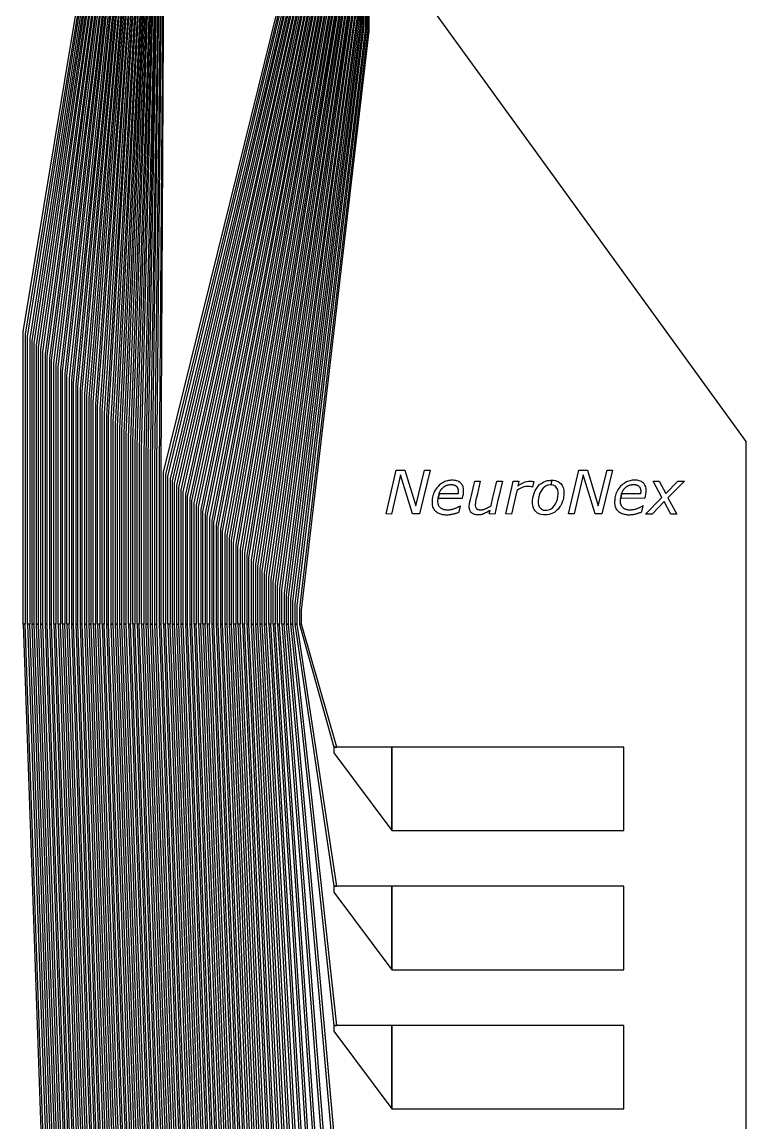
# Model space of a CAD drawing. Header units: inches. Extents: x 106592 to 209533, y 57057 to 74911.
# Drawn here: x 167321 to 167850, y 63454 to 64257 of the extents above; entities that cross this region are included whole.
import ezdxf

# ---------------------------------------------------------------- set-up
doc = ezdxf.new("R2010")
doc.units = ezdxf.units.IN
doc.header["$MEASUREMENT"] = 0
for name, color, linetype in [('metal', 221, 'Continuous'), ('nitride window', 40, 'Continuous'), ('profile', 140, 'Continuous')]:
    doc.layers.add(name, color=color, linetype=linetype)

msp = doc.modelspace()

# ---------------------------------------------------------------- linework, layer by layer
at = {"layer": 'metal'}
for points in [[(167323.87, 63817.64), (167322.27, 63817.64), (167322.27, 64031.04), (167368.07, 64307.37), (167368.97, 64307.37), (167368.97, 64306.47), (167323.87, 64029.44), (167323.87, 63817.64)], [(167327.07, 63817.64), (167325.47, 63817.64), (167325.47, 63933.26), (167325.47, 64027.84), (167369.87, 64305.57), (167369.87, 64307.37), (167370.77, 64307.37), (167370.77, 64304.67), (167327.07, 64026.24), (167327.07, 63817.64)], [(167372.57, 64307.37), (167371.67, 64307.37), (167371.67, 64303.77), (167328.67, 64024.64), (167328.67, 63817.64), (167330.27, 63817.64), (167330.27, 64023.04), (167372.57, 64302.87), (167372.57, 64307.37)], [(167374.37, 64307.37), (167373.47, 64307.37), (167373.47, 64301.97), (167331.87, 64021.44), (167331.87, 63817.64), (167333.47, 63817.64), (167333.47, 64019.84), (167374.37, 64301.07), (167374.37, 64307.37)], [(167376.17, 64307.37), (167375.27, 64307.37), (167375.27, 64300.17), (167335.07, 64018.24), (167335.07, 63817.64), (167336.67, 63817.64), (167336.67, 64016.64), (167376.17, 64299.27), (167376.17, 64307.37)], [(167377.97, 64307.37), (167377.07, 64307.37), (167377.07, 64298.37), (167338.27, 64015.04), (167338.27, 63817.64), (167339.87, 63817.64), (167339.87, 64013.44), (167377.97, 64297.47), (167377.97, 64307.37)], [(167379.77, 64307.37), (167378.87, 64307.37), (167378.87, 64296.57), (167341.47, 64011.84), (167341.47, 63817.64), (167343.07, 63817.64), (167343.07, 64010.24), (167379.77, 64295.67), (167379.77, 64307.37)], [(167346.27, 63817.64), (167344.67, 63817.64), (167344.67, 64008.64), (167380.67, 64294.77), (167380.67, 64307.37), (167381.57, 64307.37), (167381.57, 64293.87), (167346.27, 64007.04)], [(167349.47, 63817.64), (167347.87, 63817.64), (167347.87, 64005.44), (167382.47, 64292.97), (167382.47, 64307.37), (167383.37, 64307.37), (167383.37, 64292.07), (167349.47, 64003.84)], [(167352.67, 63817.64), (167351.07, 63817.64), (167351.07, 64002.24), (167384.27, 64291.17), (167384.27, 64307.37), (167385.17, 64307.37), (167385.17, 64290.27), (167352.67, 64000.64)], [(167355.87, 63817.64), (167354.27, 63817.64), (167354.27, 63933.44), (167354.27, 63999.04), (167386.07, 64289.37), (167386.07, 64307.37), (167386.97, 64307.37), (167386.97, 64288.47), (167355.87, 63997.44), (167355.87, 63817.64)], [(167388.77, 64307.37), (167387.87, 64307.37), (167387.87, 64287.57), (167357.47, 63995.84), (167357.47, 63817.64), (167359.07, 63817.64), (167359.07, 63994.24), (167388.77, 64286.67), (167388.77, 64307.37)], [(167390.57, 64307.37), (167389.67, 64307.37), (167389.67, 64285.77), (167360.67, 63992.64), (167360.67, 63817.64), (167362.27, 63817.64), (167362.27, 63991.04), (167390.57, 64284.87), (167390.57, 64307.37)], [(167392.37, 64307.37), (167391.47, 64307.37), (167391.47, 64283.97), (167363.87, 63989.44), (167363.87, 63817.64), (167365.47, 63817.64), (167365.47, 63987.84), (167392.37, 64283.07), (167392.37, 64307.37)], [(167394.17, 64307.37), (167393.27, 64307.37), (167393.27, 64282.17), (167367.07, 63986.24), (167367.07, 63817.64), (167368.67, 63817.64), (167368.67, 63984.64), (167394.17, 64281.27), (167394.17, 64307.37)], [(167395.97, 64307.37), (167395.07, 64307.37), (167395.07, 64280.37), (167370.27, 63983.04), (167370.27, 63817.64), (167371.87, 63817.64), (167371.87, 63981.44), (167395.97, 64279.47), (167395.97, 64307.37)], [(167375.07, 63817.64), (167373.47, 63817.64), (167373.47, 63979.84), (167396.87, 64278.57), (167396.87, 64307.37), (167397.77, 64307.37), (167397.77, 64277.67), (167375.07, 63978.24)], [(167378.27, 63817.64), (167376.67, 63817.64), (167376.67, 63976.64), (167398.67, 64276.77), (167398.67, 64307.37), (167399.57, 64307.37), (167399.57, 64275.87), (167378.27, 63975.04)], [(167381.47, 63817.64), (167379.87, 63817.64), (167379.87, 63931.26), (167379.87, 63973.44), (167400.47, 64274.97), (167400.47, 64307.37), (167401.37, 64307.37), (167401.37, 64274.07), (167381.47, 63971.84), (167381.47, 63817.64)], [(167403.17, 64307.37), (167402.27, 64307.37), (167402.27, 64273.17), (167383.07, 63970.24), (167383.07, 63817.64), (167384.67, 63817.64), (167384.67, 63968.64), (167403.17, 64272.27), (167403.17, 64307.37)], [(167404.97, 64307.37), (167404.07, 64307.37), (167404.07, 64271.37), (167386.27, 63967.04), (167386.27, 63817.64), (167387.87, 63817.64), (167387.87, 63965.44), (167404.97, 64270.47), (167404.97, 64307.37)], [(167406.77, 64307.37), (167405.87, 64307.37), (167405.87, 64269.57), (167389.47, 63963.84), (167389.47, 63817.64), (167391.07, 63817.64), (167391.07, 63962.24), (167406.77, 64268.67), (167406.77, 64307.37)], [(167408.57, 64307.37), (167407.67, 64307.37), (167407.67, 64267.77), (167392.67, 63960.64), (167392.67, 63817.64), (167394.27, 63817.64), (167394.27, 63959.04), (167408.57, 64266.87), (167408.57, 64307.37)], [(167410.37, 64307.37), (167409.47, 64307.37), (167409.47, 64265.97), (167395.87, 63957.44), (167395.87, 63817.64), (167397.47, 63817.64), (167397.47, 63955.84), (167410.37, 64265.07), (167410.37, 64307.37)], [(167400.67, 63817.64), (167399.07, 63817.64), (167399.07, 63954.24), (167411.27, 64264.17), (167411.27, 64307.37), (167412.17, 64307.37), (167412.17, 64263.27), (167400.67, 63952.64)], [(167403.87, 63817.64), (167402.27, 63817.64), (167402.27, 63951.04), (167413.07, 64262.37), (167413.07, 64307.37), (167413.97, 64307.37), (167413.97, 64261.47), (167403.87, 63949.44)], [(167407.07, 63817.64), (167405.47, 63817.64), (167405.47, 63947.84), (167414.87, 64260.57), (167414.87, 64307.37), (167415.77, 64307.37), (167415.77, 64259.67), (167407.07, 63946.24)], [(167410.27, 63817.64), (167408.67, 63817.64), (167408.67, 63930.51), (167408.67, 63944.64), (167416.67, 64258.77), (167416.67, 64307.37), (167417.57, 64307.37), (167417.57, 64257.87), (167410.27, 63943.04), (167410.27, 63817.64)], [(167419.37, 64307.37), (167418.47, 64307.37), (167418.47, 64256.97), (167411.87, 63941.44), (167411.87, 63817.64), (167413.47, 63817.64), (167413.47, 63939.84), (167419.37, 64256.07), (167419.37, 64307.37)], [(167421.17, 64307.37), (167420.27, 64307.37), (167420.27, 64255.17), (167415.07, 63938.24), (167415.07, 63817.64), (167416.67, 63817.64), (167416.67, 63936.64), (167421.17, 64254.27), (167421.17, 64307.37)], [(167422.97, 64307.37), (167422.07, 64307.37), (167422.07, 64253.37), (167418.27, 63935.04), (167418.27, 63817.64), (167419.87, 63817.64), (167419.87, 63933.44), (167422.97, 64252.47), (167422.97, 64307.37)], [(167424.77, 64307.37), (167423.87, 64307.37), (167423.87, 64251.57), (167421.47, 63931.84), (167421.47, 63817.64), (167423.07, 63817.64), (167423.07, 63930.24), (167424.77, 64250.67), (167424.77, 64307.37)], [(167426.27, 63817.64), (167424.67, 63817.64), (167424.67, 63928.64), (167518.07, 64307.37), (167518.97, 64307.37), (167518.97, 64306.47), (167426.27, 63927.04), (167426.27, 63817.64)], [(167429.47, 63817.64), (167427.87, 63817.64), (167427.87, 63830.86), (167427.87, 63925.44), (167519.87, 64305.57), (167519.87, 64307.37), (167520.77, 64307.37), (167520.77, 64304.67), (167429.47, 63923.84), (167429.47, 63817.64)], [(167522.57, 64307.37), (167521.67, 64307.37), (167521.67, 64303.77), (167431.07, 63922.24), (167431.07, 63817.64), (167432.67, 63817.64), (167432.67, 63920.64), (167522.57, 64302.87), (167522.57, 64307.37)], [(167524.37, 64307.37), (167523.47, 64307.37), (167523.47, 64301.97), (167434.27, 63919.04), (167434.27, 63817.64), (167435.87, 63817.64), (167435.87, 63917.44), (167524.37, 64301.07), (167524.37, 64307.37)], [(167526.17, 64307.37), (167525.27, 64307.37), (167525.27, 64300.17), (167437.47, 63915.84), (167437.47, 63817.64), (167439.07, 63817.64), (167439.07, 63914.24), (167526.17, 64299.27), (167526.17, 64307.37)], [(167527.97, 64307.37), (167527.07, 64307.37), (167527.07, 64298.37), (167440.67, 63912.64), (167440.67, 63817.64), (167442.27, 63817.64), (167442.27, 63911.04), (167527.97, 64297.47), (167527.97, 64307.37)], [(167529.77, 64307.37), (167528.87, 64307.37), (167528.87, 64296.57), (167443.87, 63909.44), (167443.87, 63817.64), (167445.47, 63817.64), (167445.47, 63907.84), (167529.77, 64295.67), (167529.77, 64307.37)], [(167448.67, 63817.64), (167447.07, 63817.64), (167447.07, 63906.24), (167530.67, 64294.77), (167530.67, 64307.37), (167531.57, 64307.37), (167531.57, 64293.87), (167448.67, 63904.64)], [(167451.87, 63817.64), (167450.27, 63817.64), (167450.27, 63903.04), (167532.47, 64292.97), (167532.47, 64307.37), (167533.37, 64307.37), (167533.37, 64292.07), (167451.87, 63901.44)], [(167455.07, 63817.64), (167453.47, 63817.64), (167453.47, 63899.84), (167534.27, 64291.17), (167534.27, 64307.37), (167535.17, 64307.37), (167535.17, 64290.27), (167455.07, 63898.24)], [(167458.27, 63817.64), (167456.67, 63817.64), (167456.67, 63831.04), (167456.67, 63896.64), (167536.07, 64289.37), (167536.07, 64307.37), (167536.97, 64307.37), (167536.97, 64288.47), (167458.27, 63895.04), (167458.27, 63817.64)], [(167538.77, 64307.37), (167537.87, 64307.37), (167537.87, 64287.57), (167459.87, 63893.44), (167459.87, 63817.64), (167461.47, 63817.64), (167461.47, 63891.84), (167538.77, 64286.67), (167538.77, 64307.37)], [(167540.57, 64307.37), (167539.67, 64307.37), (167539.67, 64285.77), (167463.07, 63890.24), (167463.07, 63817.64), (167464.67, 63817.64), (167464.67, 63888.64), (167540.57, 64284.87), (167540.57, 64307.37)], [(167542.37, 64307.37), (167541.47, 64307.37), (167541.47, 64283.97), (167466.27, 63887.04), (167466.27, 63817.64), (167467.87, 63817.64), (167467.87, 63885.44), (167542.37, 64283.07), (167542.37, 64307.37)], [(167544.17, 64307.37), (167543.27, 64307.37), (167543.27, 64282.17), (167469.47, 63883.84), (167469.47, 63817.64), (167471.07, 63817.64), (167471.07, 63882.24), (167544.17, 64281.27), (167544.17, 64307.37)], [(167545.97, 64307.37), (167545.07, 64307.37), (167545.07, 64280.37), (167472.67, 63880.64), (167472.67, 63817.64), (167474.27, 63817.64), (167474.27, 63879.04), (167545.97, 64279.47), (167545.97, 64307.37)], [(167477.47, 63817.64), (167475.87, 63817.64), (167475.87, 63877.44), (167546.87, 64278.57), (167546.87, 64307.37), (167547.77, 64307.37), (167547.77, 64277.67), (167477.47, 63875.84)], [(167480.67, 63817.64), (167479.07, 63817.64), (167479.07, 63874.24), (167548.67, 64276.77), (167548.67, 64307.37), (167549.57, 64307.37), (167549.57, 64275.87), (167480.67, 63872.64)], [(167483.87, 63817.64), (167482.27, 63817.64), (167482.27, 63828.86), (167482.27, 63871.04), (167550.47, 64274.97), (167550.47, 64307.37), (167551.37, 64307.37), (167551.37, 64274.07), (167483.87, 63869.44), (167483.87, 63817.64)], [(167553.17, 64307.37), (167552.27, 64307.37), (167552.27, 64273.17), (167485.47, 63867.84), (167485.47, 63817.64), (167487.07, 63817.64), (167487.07, 63866.24), (167553.17, 64272.27), (167553.17, 64307.37)], [(167554.97, 64307.37), (167554.07, 64307.37), (167554.07, 64271.37), (167488.67, 63864.64), (167488.67, 63817.64), (167490.27, 63817.64), (167490.27, 63863.04), (167554.97, 64270.47), (167554.97, 64307.37)], [(167556.77, 64307.37), (167555.87, 64307.37), (167555.87, 64269.57), (167491.87, 63861.44), (167491.87, 63817.64), (167493.47, 63817.64), (167493.47, 63859.84), (167556.77, 64268.67), (167556.77, 64307.37)], [(167558.57, 64307.37), (167557.67, 64307.37), (167557.67, 64267.77), (167495.07, 63858.24), (167495.07, 63817.64), (167496.67, 63817.64), (167496.67, 63856.64), (167558.57, 64266.87), (167558.57, 64307.37)], [(167560.37, 64307.37), (167559.47, 64307.37), (167559.47, 64265.97), (167498.27, 63855.04), (167498.27, 63817.64), (167499.87, 63817.64), (167499.87, 63853.44), (167560.37, 64265.07), (167560.37, 64307.37)], [(167503.07, 63817.64), (167501.47, 63817.64), (167501.47, 63851.84), (167561.27, 64264.17), (167561.27, 64307.37), (167562.17, 64307.37), (167562.17, 64263.27), (167503.07, 63850.24)], [(167506.27, 63817.64), (167504.67, 63817.64), (167504.67, 63848.64), (167563.07, 64262.37), (167563.07, 64307.37), (167563.97, 64307.37), (167563.97, 64261.47), (167506.27, 63847.04)], [(167509.47, 63817.64), (167507.87, 63817.64), (167507.87, 63845.44), (167564.87, 64260.57), (167564.87, 64307.37), (167565.77, 64307.37), (167565.77, 64259.67), (167509.47, 63843.84)], [(167512.67, 63817.64), (167511.07, 63817.64), (167511.07, 63828.11), (167511.07, 63842.24), (167566.67, 64258.77), (167566.67, 64307.37), (167567.57, 64307.37), (167567.57, 64257.87), (167512.67, 63840.64), (167512.67, 63817.64)], [(167569.37, 64307.37), (167568.47, 64307.37), (167568.47, 64256.97), (167514.27, 63839.04), (167514.27, 63817.64), (167515.87, 63817.64), (167515.87, 63837.44), (167569.37, 64256.07), (167569.37, 64307.37)], [(167571.17, 64307.37), (167570.27, 64307.37), (167570.27, 64255.17), (167517.47, 63835.84), (167517.47, 63817.64), (167519.07, 63817.64), (167519.07, 63834.24), (167571.17, 64254.27), (167571.17, 64307.37)], [(167572.97, 64307.37), (167572.07, 64307.37), (167572.07, 64253.37), (167520.67, 63832.64), (167520.67, 63817.64), (167522.27, 63817.64), (167522.27, 63831.04), (167572.97, 64252.47), (167572.97, 64307.37)], [(167574.77, 64307.37), (167573.87, 64307.37), (167573.87, 64251.57), (167523.87, 63829.44), (167523.87, 63817.64), (167525.47, 63817.64), (167525.47, 63827.84), (167574.77, 64250.67), (167574.77, 64307.37)], [(167587.12, 63898.16), (167594.52, 63930.15), (167600.92, 63930.15), (167608.79, 63904.02), (167615.18, 63930.14), (167619.22, 63930.14), (167611.44, 63898.15), (167606.39, 63898.15), (167597.7, 63926.77), (167591.13, 63898.14)], [(167720.32, 63898.19), (167727.71, 63930.18), (167734.12, 63930.18), (167741.99, 63904.05), (167748.37, 63930.17), (167752.41, 63930.17), (167744.63, 63898.19), (167739.59, 63898.19), (167730.9, 63926.8), (167724.33, 63898.17)], [(167625.17, 63909.79), (167642.98, 63909.79), (167643.25, 63911.09), (167643.52, 63912.61), (167643.73, 63914.34), (167643.75, 63915.37), (167643.66, 63916.55), (167643.39, 63917.91), (167642.84, 63919.12), (167642.51, 63919.67), (167642.16, 63920.16), (167641.69, 63920.65), (167641.15, 63921.12), (167640.6, 63921.53), (167640.24, 63921.75), (167639.66, 63922.02), (167638.72, 63922.37), (167637.95, 63922.56), (167637.1, 63922.7), (167636.13, 63922.78), (167635.18, 63922.82), (167634.27, 63922.78), (167633.58, 63922.72), (167632.78, 63922.61), (167631.86, 63922.41), (167630.98, 63922.16), (167630.13, 63921.86), (167629.31, 63921.5), (167628.31, 63920.97), (167627.57, 63920.48), (167626.74, 63919.86), (167625.91, 63919.14), (167625.1, 63918.32), (167624.37, 63917.49), (167623.61, 63916.51), (167623.05, 63915.64), (167622.55, 63914.75), (167622.07, 63913.71), (167621.66, 63912.74), (167621.34, 63911.75), (167621.11, 63910.78), (167620.93, 63909.83), (167620.83, 63909.1), (167620.75, 63908.33), (167620.7, 63907.53), (167620.69, 63907.06), (167620.69, 63906.47), (167620.72, 63905.84), (167620.79, 63905.19), (167620.86, 63904.69), (167620.96, 63904.15), (167621.11, 63903.62), (167621.35, 63902.93), (167621.67, 63902.27), (167621.95, 63901.74), (167622.21, 63901.36), (167622.34, 63901.15), (167622.83, 63900.59), (167623.19, 63900.24), (167623.61, 63899.87), (167624.24, 63899.41), (167624.97, 63898.98), (167625.65, 63898.64), (167626.04, 63898.49), (167626.78, 63898.23), (167626.98, 63898.17), (167627.65, 63897.99), (167628.13, 63897.87), (167628.85, 63897.77), (167629.5, 63897.69), (167630.21, 63897.62), (167630.7, 63897.62), (167631.16, 63897.61), (167631.62, 63897.59), (167632.11, 63897.6), (167632.74, 63897.63), (167633.3, 63897.67), (167633.89, 63897.74), (167634.37, 63897.82), (167634.91, 63897.93), (167635.48, 63898.04), (167635.94, 63898.16), (167636.37, 63898.24), (167636.79, 63898.34), (167637.23, 63898.48), (167637.68, 63898.61), (167638.09, 63898.74), (167638.46, 63898.86), (167639.07, 63899.1), (167639.65, 63899.3), (167640.57, 63899.64), (167641.45, 63903.97), (167641.2, 63903.98), (167640.73, 63903.67), (167640.13, 63903.32), (167639.52, 63902.98), (167639.13, 63902.79), (167638.66, 63902.57), (167638.21, 63902.38), (167637.78, 63902.2), (167637.37, 63902.04), (167636.9, 63901.87), (167636.44, 63901.71), (167636.09, 63901.6), (167635.68, 63901.48), (167635.17, 63901.34), (167634.65, 63901.23), (167634.27, 63901.16), (167633.8, 63901.09), (167633.3, 63901.03), (167632.87, 63900.99), (167632.3, 63900.97), (167631.76, 63900.98), (167631.34, 63900.99), (167630.91, 63901.03), (167630.39, 63901.08), (167629.87, 63901.19), (167629.51, 63901.27), (167629.05, 63901.4), (167628.57, 63901.58), (167628.19, 63901.75), (167627.87, 63901.91), (167627.53, 63902.12), (167627.17, 63902.37), (167626.9, 63902.61), (167626.59, 63902.91), (167626.44, 63903.06), (167626.21, 63903.34), (167625.99, 63903.64), (167625.73, 63904.07), (167625.65, 63904.2), (167625.49, 63904.52), (167625.39, 63904.78), (167625.3, 63905.06), (167625.2, 63905.33), (167625.07, 63905.9), (167624.97, 63906.7), (167624.96, 63907.44), (167624.94, 63908.17), (167625.03, 63908.95), (167625.13, 63909.57), (167625.16, 63909.74), (167625.16, 63909.79), (167625.76, 63912.76), (167625.85, 63913.05), (167625.94, 63913.36), (167626.06, 63913.67), (167626.22, 63914.11), (167626.38, 63914.43), (167626.54, 63914.77), (167626.69, 63915.05), (167626.86, 63915.35), (167626.97, 63915.54), (167627.12, 63915.74), (167627.37, 63916.11), (167627.49, 63916.25), (167627.76, 63916.56), (167627.89, 63916.74), (167628.28, 63917.11), (167628.45, 63917.29), (167628.73, 63917.53), (167628.98, 63917.74), (167629.24, 63917.93), (167629.54, 63918.15), (167629.75, 63918.28), (167630, 63918.44), (167630.19, 63918.56), (167630.33, 63918.63), (167630.59, 63918.76), (167630.84, 63918.88), (167631.05, 63918.98), (167631.3, 63919.07), (167631.53, 63919.16), (167631.74, 63919.22), (167632.03, 63919.31), (167632.24, 63919.37), (167632.58, 63919.44), (167632.78, 63919.48), (167632.97, 63919.53), (167633.24, 63919.55), (167633.55, 63919.59), (167633.71, 63919.6), (167634.05, 63919.62), (167634.4, 63919.63), (167634.58, 63919.63), (167634.76, 63919.63), (167635.03, 63919.62), (167635.23, 63919.61), (167635.45, 63919.59), (167635.62, 63919.57), (167635.78, 63919.55), (167636.01, 63919.51), (167636.3, 63919.46), (167636.54, 63919.39), (167636.81, 63919.32), (167636.9, 63919.29), (167637.02, 63919.25), (167637.17, 63919.19), (167637.31, 63919.14), (167637.44, 63919.08), (167637.57, 63919.01), (167637.7, 63918.95), (167637.76, 63918.91), (167637.87, 63918.84), (167637.98, 63918.76), (167638.09, 63918.69), (167638.17, 63918.63), (167638.25, 63918.56), (167638.35, 63918.47), (167638.48, 63918.35), (167638.58, 63918.25), (167638.68, 63918.13), (167638.87, 63917.89), (167639.02, 63917.66), (167639.16, 63917.42), (167639.28, 63917.19), (167639.37, 63916.94), (167639.43, 63916.81), (167639.51, 63916.54), (167639.57, 63916.33), (167639.63, 63916.07), (167639.67, 63915.84), (167639.73, 63915.39), (167639.73, 63915.11), (167639.75, 63914.77), (167639.74, 63914.35), (167639.72, 63914.07), (167639.71, 63913.78), (167639.67, 63913.5), (167639.63, 63913.22), (167639.59, 63912.94), (167639.55, 63912.76), (167625.86, 63912.77), (167625.77, 63912.77)], [(167651.81, 63922.16), (167655.88, 63922.16), (167653.5, 63911.86), (167652.7, 63908.49), (167652.49, 63907.53), (167652.38, 63906.82), (167652.27, 63906.18), (167652.17, 63905.12), (167652.18, 63904.24), (167652.33, 63903.41), (167652.56, 63902.81), (167652.91, 63902.31), (167653.19, 63902.02), (167653.35, 63901.89), (167653.57, 63901.76), (167653.75, 63901.65), (167653.99, 63901.53), (167654.29, 63901.44), (167654.58, 63901.36), (167654.78, 63901.31), (167655.02, 63901.28), (167655.33, 63901.24), (167655.57, 63901.22), (167655.85, 63901.2), (167656.13, 63901.19), (167656.42, 63901.19), (167656.67, 63901.2), (167657, 63901.23), (167657.26, 63901.27), (167657.56, 63901.32), (167657.94, 63901.39), (167658.22, 63901.47), (167658.47, 63901.53), (167658.77, 63901.64), (167659.05, 63901.74), (167659.43, 63901.89), (167659.81, 63902.05), (167660.27, 63902.24), (167660.68, 63902.44), (167661.01, 63902.61), (167661.31, 63902.76), (167661.53, 63902.88), (167661.75, 63903), (167662.04, 63903.15), (167662.33, 63903.32), (167662.54, 63903.44), (167662.77, 63903.58), (167662.98, 63903.7), (167663.28, 63903.9), (167663.47, 63904.04), (167663.62, 63904.12), (167663.74, 63904.21), (167663.79, 63904.24), (167665.13, 63910.07), (167667, 63918.09), (167667.94, 63922.14), (167672.02, 63922.16), (167670.57, 63915.92), (167669.39, 63910.84), (167668.76, 63908.15), (167666.44, 63898.14), (167662.35, 63898.16), (167662.99, 63900.79), (167662.41, 63900.42), (167661.53, 63899.86), (167660.6, 63899.32), (167659.79, 63898.89), (167659.01, 63898.5), (167658.23, 63898.18), (167657.38, 63897.88), (167656.74, 63897.73), (167656.16, 63897.61), (167655.5, 63897.53), (167654.72, 63897.47), (167654.07, 63897.48), (167653.36, 63897.54), (167652.79, 63897.6), (167652.1, 63897.73), (167651.68, 63897.86), (167651.14, 63898.07), (167650.61, 63898.32), (167650.28, 63898.53), (167649.93, 63898.73), (167649.58, 63899.02), (167649.25, 63899.35), (167648.85, 63899.86), (167648.54, 63900.35), (167648.26, 63900.94), (167648.06, 63901.56), (167647.91, 63902.26), (167647.85, 63902.88), (167647.82, 63903.52), (167647.83, 63904.12), (167647.91, 63904.97), (167648.09, 63906.01), (167648.19, 63906.6), (167648.36, 63907.31), (167648.71, 63908.84), (167649.36, 63911.61), (167651.1, 63919.13), (167651.81, 63922.15), (167651.81, 63922.15)], [(167679.95, 63922.17), (167684.06, 63922.14), (167683.26, 63918.58), (167684.37, 63919.36), (167685.64, 63920.16), (167687.06, 63920.91), (167688.52, 63921.51), (167689.94, 63921.92), (167691.13, 63922.09), (167692.27, 63922.15), (167693.4, 63922.11), (167694.29, 63921.98), (167694.91, 63921.88), (167693.97, 63917.83), (167693.68, 63917.86), (167693.11, 63918.02), (167692.08, 63918.19), (167691.01, 63918.27), (167690.02, 63918.3), (167688.89, 63918.16), (167687.69, 63917.9), (167686.05, 63917.29), (167685.04, 63916.75), (167683.98, 63916.18), (167683.07, 63915.56), (167682.46, 63915.16), (167678.56, 63898.14), (167674.43, 63898.16), (167677.62, 63912.04), (167679.4, 63919.75)], [(167707.83, 63922.81), (167709.34, 63922.73), (167710.68, 63922.51), (167711.66, 63922.23), (167712.72, 63921.78), (167714.01, 63920.92), (167714.8, 63920.11), (167715.7, 63918.94), (167716.31, 63917.59), (167716.6, 63916.56), (167716.82, 63915.45), (167716.9, 63914.39), (167716.91, 63913.13), (167716.84, 63911.58), (167716.7, 63910.58), (167716.49, 63909.44), (167716.25, 63908.43), (167716.09, 63907.9), (167715.73, 63906.85), (167715.4, 63906.04), (167715.07, 63905.28), (167714.54, 63904.34), (167714.29, 63903.9), (167713.54, 63902.8), (167712.67, 63901.75), (167711.59, 63900.64), (167710.22, 63899.57), (167708.84, 63898.78), (167707.37, 63898.16), (167706.09, 63897.8), (167704.74, 63897.54), (167703.08, 63897.46), (167702, 63897.52), (167700.35, 63897.73), (167699.27, 63898.06), (167698.32, 63898.45), (167697.46, 63898.99), (167696.69, 63899.61), (167695.86, 63900.41), (167695.23, 63901.38), (167694.77, 63902.35), (167694.43, 63903.24), (167694.15, 63904.46), (167694.01, 63905.72), (167693.95, 63907.14), (167694.01, 63908.12), (167694.17, 63909.87), (167694.59, 63911.71), (167695.14, 63913.42), (167695.93, 63915.28), (167697.06, 63917.07), (167698.12, 63918.49), (167699.2, 63919.57), (167700.45, 63920.53), (167701.88, 63921.39), (167703.51, 63922.05), (167704.99, 63922.51), (167706.18, 63922.71), (167707.06, 63922.79), (167707.76, 63922.82), (167707.71, 63919.41), (167706.76, 63919.41), (167705.71, 63919.28), (167704.93, 63919.08), (167704.01, 63918.7), (167703.04, 63918.1), (167702.1, 63917.38), (167701.27, 63916.46), (167700.43, 63915.32), (167699.96, 63914.51), (167699.41, 63913.33), (167698.85, 63911.98), (167698.56, 63910.7), (167698.36, 63909.45), (167698.21, 63908.12), (167698.19, 63906.24), (167698.34, 63904.83), (167698.88, 63903.38), (167699.47, 63902.57), (167700.19, 63901.88), (167701.05, 63901.36), (167701.98, 63901.02), (167703.19, 63900.84), (167704.5, 63900.87), (167705.95, 63901.16), (167707.18, 63901.71), (167708.56, 63902.62), (167710.07, 63904.29), (167710.88, 63905.62), (167711.53, 63907.06), (167712.17, 63908.88), (167712.54, 63911.05), (167712.59, 63912.7), (167712.61, 63914.33), (167712.36, 63915.74), (167711.82, 63916.99), (167711.31, 63917.81), (167710.74, 63918.35), (167710.04, 63918.83), (167708.99, 63919.23), (167708.09, 63919.39), (167707.77, 63919.41)], [(167758.37, 63909.82), (167776.17, 63909.83), (167776.45, 63911.12), (167776.71, 63912.64), (167776.92, 63914.37), (167776.95, 63915.4), (167776.86, 63916.58), (167776.58, 63917.94), (167776.04, 63919.15), (167775.71, 63919.71), (167775.35, 63920.2), (167774.89, 63920.69), (167774.35, 63921.15), (167773.79, 63921.56), (167773.44, 63921.79), (167772.85, 63922.05), (167771.92, 63922.41), (167771.15, 63922.59), (167770.29, 63922.74), (167769.33, 63922.82), (167768.38, 63922.86), (167767.46, 63922.82), (167766.78, 63922.75), (167765.97, 63922.64), (167765.06, 63922.45), (167764.18, 63922.2), (167763.33, 63921.89), (167762.51, 63921.54), (167761.51, 63921.01), (167760.77, 63920.52), (167759.93, 63919.9), (167759.1, 63919.17), (167758.3, 63918.35), (167757.57, 63917.52), (167756.8, 63916.54), (167756.25, 63915.67), (167755.74, 63914.79), (167755.27, 63913.74), (167754.86, 63912.78), (167754.54, 63911.78), (167754.3, 63910.81), (167754.13, 63909.86), (167754.02, 63909.13), (167753.95, 63908.36), (167753.9, 63907.56), (167753.89, 63907.1), (167753.89, 63906.51), (167753.92, 63905.88), (167753.98, 63905.22), (167754.06, 63904.72), (167754.16, 63904.19), (167754.31, 63903.66), (167754.55, 63902.97), (167754.86, 63902.31), (167755.15, 63901.78), (167755.41, 63901.39), (167755.54, 63901.19), (167756.03, 63900.63), (167756.39, 63900.28), (167756.8, 63899.91), (167757.43, 63899.44), (167758.17, 63899.01), (167758.85, 63898.68), (167759.23, 63898.52), (167759.98, 63898.27), (167760.18, 63898.2), (167760.85, 63898.03), (167761.33, 63897.9), (167762.05, 63897.8), (167762.7, 63897.72), (167763.4, 63897.65), (167763.9, 63897.65), (167764.35, 63897.64), (167764.82, 63897.62), (167765.31, 63897.63), (167765.94, 63897.66), (167766.5, 63897.7), (167767.09, 63897.77), (167767.57, 63897.85), (167768.1, 63897.96), (167768.67, 63898.07), (167769.14, 63898.19), (167769.56, 63898.27), (167769.99, 63898.38), (167770.43, 63898.51), (167770.87, 63898.65), (167771.28, 63898.77), (167771.66, 63898.89), (167772.27, 63899.13), (167772.84, 63899.33), (167773.77, 63899.67), (167774.64, 63904.01), (167774.4, 63904.01), (167773.93, 63903.71), (167773.33, 63903.35), (167772.72, 63903.02), (167772.32, 63902.83), (167771.85, 63902.61), (167771.4, 63902.41), (167770.97, 63902.23), (167770.56, 63902.07), (167770.09, 63901.9), (167769.64, 63901.75), (167769.29, 63901.63), (167768.88, 63901.51), (167768.36, 63901.38), (167767.84, 63901.27), (167767.47, 63901.19), (167767, 63901.12), (167766.49, 63901.07), (167766.06, 63901.02), (167765.49, 63901), (167764.96, 63901.01), (167764.53, 63901.02), (167764.1, 63901.06), (167763.58, 63901.12), (167763.06, 63901.22), (167762.71, 63901.3), (167762.24, 63901.44), (167761.77, 63901.61), (167761.39, 63901.78), (167761.07, 63901.95), (167760.73, 63902.16), (167760.37, 63902.41), (167760.09, 63902.65), (167759.78, 63902.94), (167759.64, 63903.09), (167759.41, 63903.37), (167759.19, 63903.67), (167758.92, 63904.1), (167758.84, 63904.23), (167758.69, 63904.55), (167758.59, 63904.82), (167758.5, 63905.1), (167758.39, 63905.36), (167758.27, 63905.94), (167758.17, 63906.74), (167758.15, 63907.48), (167758.14, 63908.2), (167758.22, 63908.98), (167758.32, 63909.6), (167758.35, 63909.78), (167758.36, 63909.82), (167758.95, 63912.8), (167759.04, 63913.08), (167759.14, 63913.4), (167759.25, 63913.71), (167759.42, 63914.14), (167759.57, 63914.46), (167759.73, 63914.8), (167759.88, 63915.09), (167760.06, 63915.38), (167760.17, 63915.57), (167760.31, 63915.77), (167760.57, 63916.14), (167760.69, 63916.29), (167760.95, 63916.59), (167761.09, 63916.77), (167761.47, 63917.14), (167761.65, 63917.32), (167761.93, 63917.56), (167762.18, 63917.78), (167762.44, 63917.97), (167762.74, 63918.19), (167762.94, 63918.32), (167763.2, 63918.47), (167763.39, 63918.59), (167763.52, 63918.67), (167763.79, 63918.8), (167764.03, 63918.91), (167764.25, 63919.01), (167764.5, 63919.1), (167764.73, 63919.2), (167764.94, 63919.26), (167765.23, 63919.35), (167765.43, 63919.4), (167765.77, 63919.47), (167765.97, 63919.51), (167766.17, 63919.56), (167766.44, 63919.59), (167766.74, 63919.63), (167766.91, 63919.64), (167767.25, 63919.65), (167767.6, 63919.67), (167767.78, 63919.67), (167767.96, 63919.67), (167768.23, 63919.66), (167768.43, 63919.64), (167768.64, 63919.62), (167768.82, 63919.6), (167768.97, 63919.58), (167769.21, 63919.54), (167769.5, 63919.49), (167769.73, 63919.43), (167770, 63919.35), (167770.09, 63919.33), (167770.22, 63919.28), (167770.37, 63919.22), (167770.51, 63919.17), (167770.64, 63919.11), (167770.77, 63919.04), (167770.89, 63918.98), (167770.96, 63918.94), (167771.07, 63918.87), (167771.18, 63918.8), (167771.28, 63918.72), (167771.37, 63918.67), (167771.45, 63918.59), (167771.55, 63918.5), (167771.68, 63918.38), (167771.77, 63918.28), (167771.87, 63918.17), (167772.06, 63917.92), (167772.22, 63917.69), (167772.36, 63917.45), (167772.48, 63917.22), (167772.57, 63916.98), (167772.63, 63916.85), (167772.71, 63916.58), (167772.77, 63916.37), (167772.82, 63916.11), (167772.87, 63915.88), (167772.92, 63915.43), (167772.93, 63915.14), (167772.94, 63914.81), (167772.94, 63914.39), (167772.92, 63914.1), (167772.9, 63913.82), (167772.87, 63913.53), (167772.83, 63913.25), (167772.79, 63912.98), (167772.75, 63912.8), (167759.05, 63912.8), (167758.97, 63912.8)], [(167781.92, 63922.15), (167786.35, 63922.15), (167791.19, 63913), (167799.93, 63922.14), (167804.82, 63922.14), (167792.8, 63910.04), (167799.38, 63898.14), (167794.88, 63898.14), (167790.07, 63907.32), (167781.29, 63898.14), (167776.35, 63898.13), (167788.47, 63910.26)], [(167323.87, 63817.64), (167322.27, 63817.64), (167549.01, 57326.91), (167551.13, 57326.91)], [(167327.07, 63817.64), (167325.47, 63817.64), (167549.01, 57428.52), (167551.13, 57428.52)], [(167330.27, 63817.64), (167328.67, 63817.64), (167549.01, 57530.12), (167551.13, 57530.12)], [(167549.01, 57631.73), (167551.13, 57631.73), (167333.47, 63817.64), (167331.87, 63817.64)], [(167336.67, 63817.64), (167335.07, 63817.64), (167549.01, 57733.33), (167551.13, 57733.33)], [(167549.01, 57834.93), (167551.13, 57834.93), (167339.87, 63817.64), (167338.27, 63817.64)], [(167549.01, 57936.54), (167551.13, 57936.54), (167343.07, 63817.64), (167341.47, 63817.64)], [(167346.27, 63817.64), (167344.67, 63817.64), (167549.01, 58038.14), (167551.13, 58038.14)], [(167349.47, 63817.64), (167347.87, 63817.64), (167549.01, 58139.75), (167551.13, 58139.75)], [(167352.67, 63817.64), (167351.07, 63817.64), (167549.01, 58241.35), (167551.13, 58241.35)], [(167355.87, 63817.64), (167354.27, 63817.64), (167549.01, 58342.95), (167551.13, 58342.95)], [(167549.01, 58444.56), (167551.13, 58444.56), (167359.07, 63817.64), (167357.47, 63817.64)], [(167362.27, 63817.64), (167360.67, 63817.64), (167549.01, 58546.16), (167551.13, 58546.16)], [(167549.01, 58647.77), (167551.13, 58647.77), (167365.47, 63817.64), (167363.87, 63817.64)], [(167549.01, 58749.37), (167551.13, 58749.37), (167368.67, 63817.64), (167367.07, 63817.64)], [(167371.87, 63817.64), (167370.27, 63817.64), (167549.01, 58850.97), (167551.13, 58850.97)], [(167375.07, 63817.64), (167373.47, 63817.64), (167549.01, 58952.58), (167551.13, 58952.58)], [(167378.27, 63817.64), (167376.67, 63817.64), (167549.01, 59054.18), (167551.13, 59054.18)], [(167381.47, 63817.64), (167379.87, 63817.64), (167549.01, 59155.79), (167551.13, 59155.79)], [(167549.01, 59257.39), (167551.13, 59257.39), (167384.67, 63817.64), (167383.07, 63817.64)], [(167387.87, 63817.64), (167386.27, 63817.64), (167549.01, 59358.99), (167551.13, 59358.99)], [(167549.01, 59460.6), (167551.13, 59460.6), (167391.07, 63817.64), (167389.47, 63817.64)], [(167549.01, 59562.2), (167551.13, 59562.2), (167394.27, 63817.64), (167392.67, 63817.64)], [(167397.47, 63817.64), (167395.87, 63817.64), (167549.01, 59663.81), (167551.13, 59663.81)], [(167400.67, 63817.64), (167399.07, 63817.64), (167549.01, 59765.41), (167551.13, 59765.41)], [(167403.87, 63817.64), (167402.27, 63817.64), (167549.01, 59867.01), (167551.13, 59867.01)], [(167407.07, 63817.64), (167405.47, 63817.64), (167549.01, 59968.62), (167551.13, 59968.62)], [(167549.01, 60070.22), (167551.13, 60070.22), (167410.27, 63817.64), (167408.67, 63817.64)], [(167413.47, 63817.64), (167411.87, 63817.64), (167549.01, 60171.83), (167551.13, 60171.83)], [(167549.01, 60273.43), (167551.13, 60273.43), (167416.67, 63817.64), (167415.07, 63817.64)], [(167549.01, 60375.03), (167551.13, 60375.03), (167419.87, 63817.64), (167418.27, 63817.64)], [(167423.07, 63817.64), (167421.47, 63817.64), (167549.01, 60476.64), (167551.13, 60476.64)], [(167426.27, 63817.64), (167424.67, 63817.64), (167549.01, 60578.24), (167551.13, 60578.24)], [(167429.47, 63817.64), (167427.87, 63817.64), (167549.01, 60679.85), (167551.13, 60679.85)], [(167432.67, 63817.64), (167431.07, 63817.64), (167549.01, 60781.45), (167551.13, 60781.45)], [(167549.01, 60883.05), (167551.13, 60883.05), (167435.87, 63817.64), (167434.27, 63817.64)], [(167439.07, 63817.64), (167437.47, 63817.64), (167549.01, 60984.66), (167551.13, 60984.66)], [(167549.01, 61086.26), (167551.13, 61086.26), (167442.27, 63817.64), (167440.67, 63817.64)], [(167549.01, 61187.87), (167551.13, 61187.87), (167445.47, 63817.64), (167443.87, 63817.64)], [(167448.67, 63817.64), (167447.07, 63817.64), (167549.01, 61289.47), (167551.13, 61289.47)], [(167451.87, 63817.64), (167450.27, 63817.64), (167549.01, 61391.07), (167551.13, 61391.07)], [(167455.07, 63817.64), (167453.47, 63817.64), (167549.01, 61492.68), (167551.13, 61492.68)], [(167458.27, 63817.64), (167456.67, 63817.64), (167549.01, 61594.28), (167551.13, 61594.28)], [(167549.01, 61695.89), (167551.13, 61695.89), (167461.47, 63817.64), (167459.87, 63817.64)], [(167464.67, 63817.64), (167463.07, 63817.64), (167549.01, 61797.49), (167551.13, 61797.49)], [(167549.01, 61899.09), (167551.13, 61899.09), (167467.87, 63817.64), (167466.27, 63817.64)], [(167549.01, 62000.7), (167551.13, 62000.7), (167471.07, 63817.64), (167469.47, 63817.64)], [(167474.27, 63817.64), (167472.67, 63817.64), (167549.01, 62102.3), (167551.13, 62102.3)], [(167477.47, 63817.64), (167475.87, 63817.64), (167549.01, 62203.91), (167551.13, 62203.91)], [(167480.67, 63817.64), (167479.07, 63817.64), (167549.01, 62305.51), (167551.13, 62305.51)], [(167483.87, 63817.64), (167482.27, 63817.64), (167549.01, 62407.11), (167551.13, 62407.11)], [(167549.01, 62508.72), (167551.13, 62508.72), (167487.07, 63817.64), (167485.47, 63817.64)], [(167490.27, 63817.64), (167488.67, 63817.64), (167549.01, 62610.32), (167551.13, 62610.32)], [(167549.01, 62711.93), (167551.13, 62711.93), (167493.47, 63817.64), (167491.87, 63817.64)], [(167549.01, 62813.53), (167551.13, 62813.53), (167496.67, 63817.64), (167495.07, 63817.64)], [(167499.87, 63817.64), (167498.27, 63817.64), (167549.01, 62915.13), (167551.13, 62915.13)], [(167503.07, 63817.64), (167501.47, 63817.64), (167549.01, 63016.74), (167551.13, 63016.74)], [(167506.27, 63817.64), (167504.67, 63817.64), (167549.01, 63118.34), (167551.13, 63118.34)], [(167509.47, 63817.64), (167507.87, 63817.64), (167549.01, 63219.95), (167551.13, 63219.95)], [(167549.01, 63321.55), (167551.13, 63321.55), (167512.67, 63817.64), (167511.07, 63817.64)], [(167515.87, 63817.64), (167514.27, 63817.64), (167549.01, 63423.15), (167551.13, 63423.15)], [(167549.01, 63524.76), (167551.13, 63524.76), (167519.07, 63817.64), (167517.47, 63817.64)], [(167549.01, 63626.36), (167551.13, 63626.36), (167522.27, 63817.64), (167520.67, 63817.64)], [(167525.47, 63817.64), (167523.87, 63817.64), (167549.01, 63727.97), (167551.13, 63727.97)], [(167591.35, 63667), (167591.35, 63727.97), (167549.01, 63727.97), (167549.01, 63723.73), (167591.35, 63667)], [(167760.69, 63727.97), (167591.35, 63727.97), (167591.35, 63667), (167760.69, 63667)], [(167591.35, 63565.4), (167591.35, 63626.36), (167549.01, 63626.36), (167549.01, 63622.13), (167591.35, 63565.4)], [(167760.69, 63626.36), (167591.35, 63626.36), (167591.35, 63565.4), (167760.69, 63565.4)], [(167591.35, 63463.8), (167591.35, 63524.76), (167549.01, 63524.76), (167549.01, 63520.52), (167591.35, 63463.8)], [(167760.69, 63524.76), (167591.35, 63524.76), (167591.35, 63463.8), (167760.69, 63463.8)]]:
    msp.add_lwpolyline(points, close=True, dxfattribs=at)
at = {"layer": 'nitride window'}
for points in [[(167760.69, 63727.97), (167591.35, 63727.97), (167591.35, 63667), (167760.69, 63667)], [(167760.69, 63626.36), (167591.35, 63626.36), (167591.35, 63565.4), (167760.69, 63565.4)], [(167760.69, 63524.76), (167591.35, 63524.76), (167591.35, 63463.8), (167760.69, 63463.8)]]:
    msp.add_lwpolyline(points, close=True, dxfattribs=at)
at = {"layer": 'profile'}
msp.add_lwpolyline([(166793.18, 63951.17), (167051.47, 64307.37), (167591.47, 64307.37), (167849.76, 63951.17), (167849.76, 57265.95), (167829.76, 57245.95), (166813.18, 57245.95), (166793.18, 57265.95)], close=True, dxfattribs=at)

doc.saveas('drawing.dxf')
